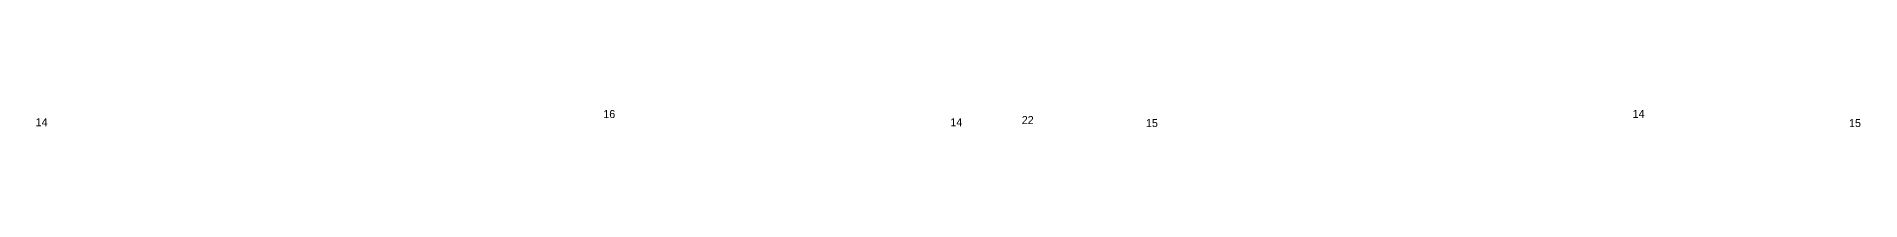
# Model space of a CAD drawing. Header units: metres. Extents: x -65046 to 21926, y -45195 to 1016.
# Drawn here: x 3089 to 4001, y 97 to 105 of the extents above; entities that cross this region are included whole.
import ezdxf

# ---------------------------------------------------------------- set-up
doc = ezdxf.new("R2010")
doc.units = ezdxf.units.M
doc.layers.add('COTA', color=241, linetype='Continuous')
doc.layers.add('Painéis', color=200, linetype='Continuous')

msp = doc.modelspace()

# ---------------------------------------------------------------- texts
at = {"layer": 'COTA'}
for s, p in [('16', (3372, 101.1)), ('22', (3581.2, 98.1)), ('14', (3886.6, 101.2))]:
    msp.add_text(s, height=4, dxfattribs=at).set_placement(p)
at = {"layer": 'Painéis'}
for s, p in [('14', (3088.2, 97)), ('14', (3545.5, 97)), ('15', (3643.3, 96.6)), ('15', (3994.8, 96.6))]:
    msp.add_text(s, height=4, dxfattribs=at).set_placement(p)

doc.saveas('drawing.dxf')
